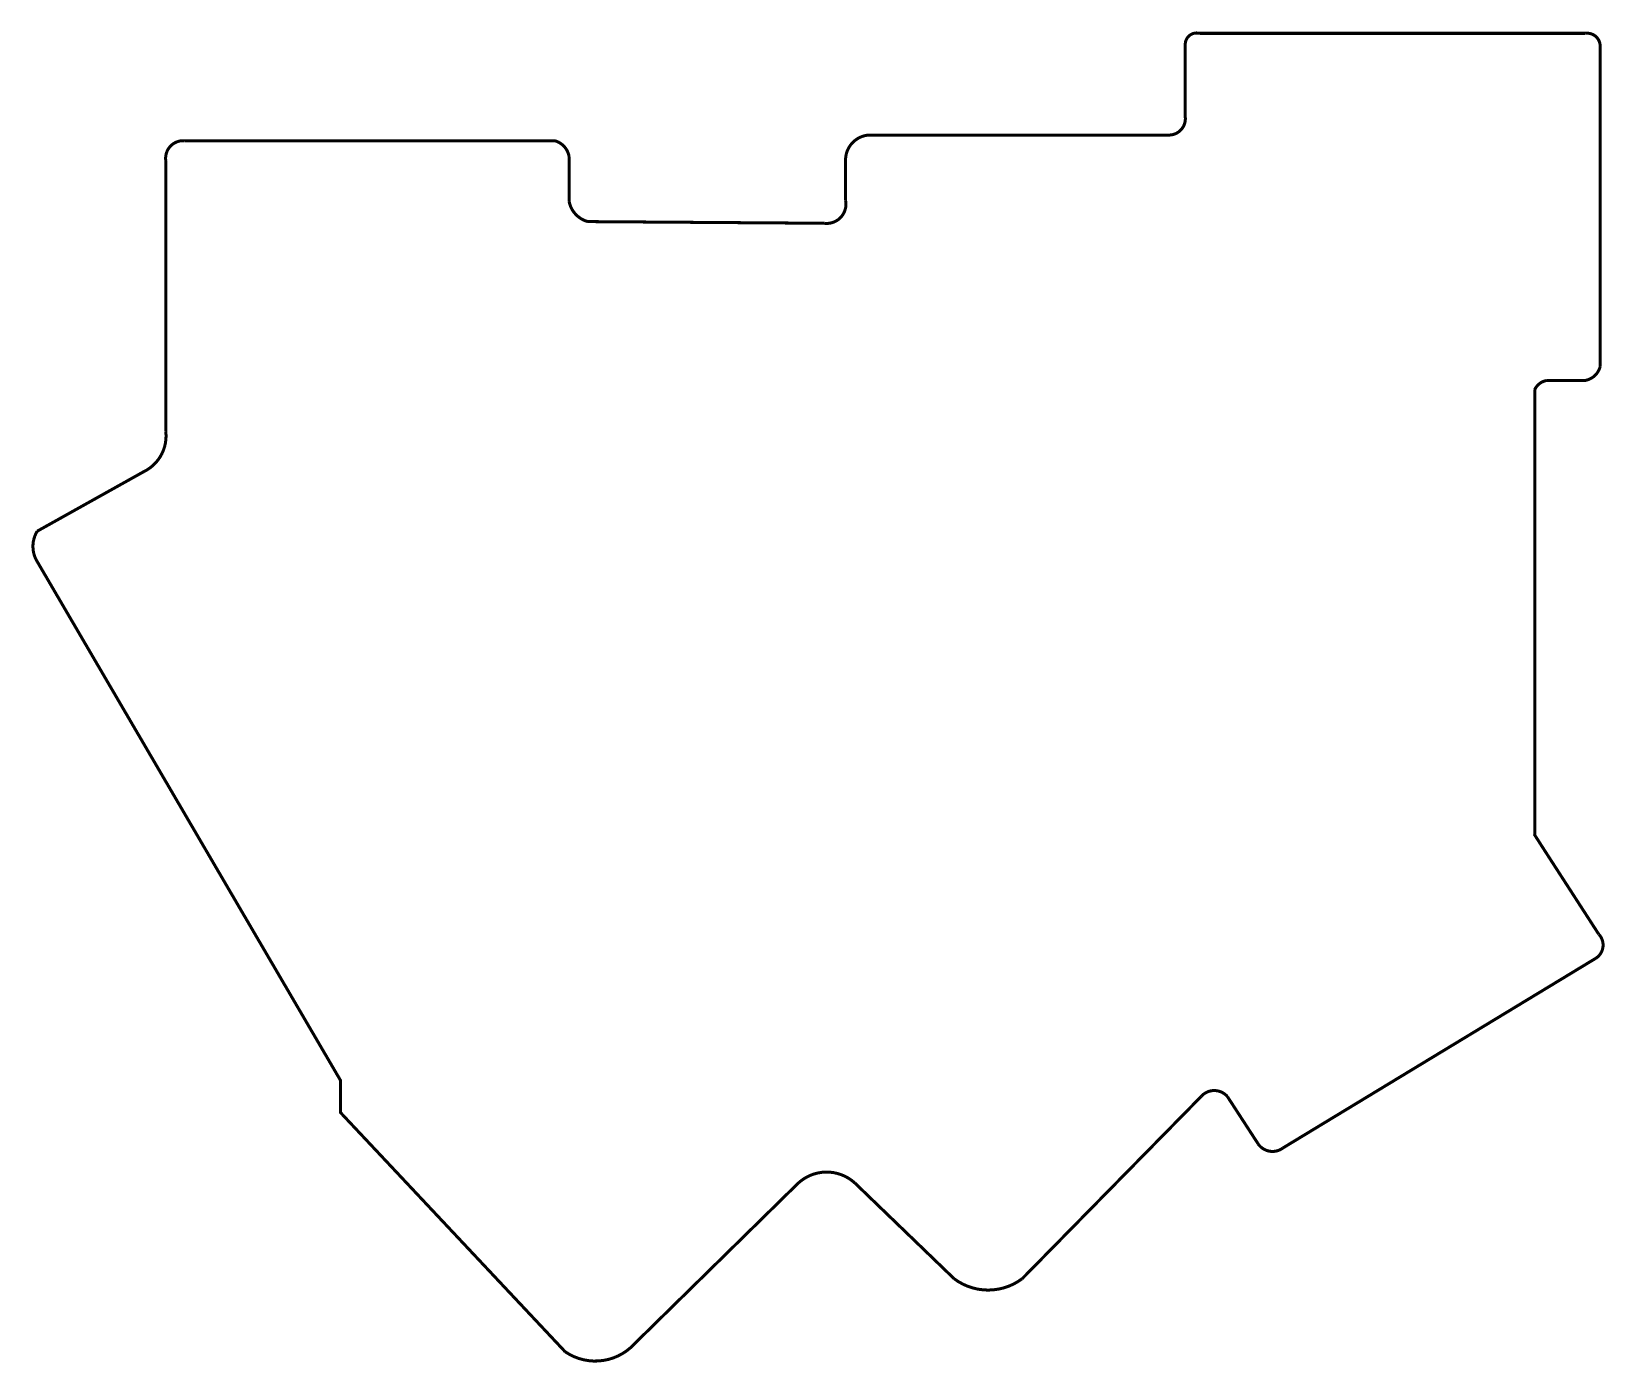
# Model space of a CAD drawing. Header units: millimetres. Extents: x -241 to 251, y -73 to 33.
# Drawn here: x -240.8 to -136.7, y -66.5 to 21.6 of the extents above.
import ezdxf

# ---------------------------------------------------------------- set-up
doc = ezdxf.new("R2010")
doc.units = ezdxf.units.MM
doc.header["$MEASUREMENT"] = 0
doc.layers.add('Board-Outline-Layer', color=7, linetype='Continuous', true_color=0xff00ff)

msp = doc.modelspace()

# ---------------------------------------------------------------- linework, layer by layer
at = {"layer": 'Board-Outline-Layer', "const_width": 0.2}
for points in [[(-163.54, 21.46, 0.504), (-164.47, 20.69)], [(-137.03, 20.54, 0.478), (-138, 21.46)], [(-164.47, 15.93, -0.467), (-165.63, 14.73)], [(-185.2, 14.73, 0.414), (-186.94, 13.16)], [(-230.64, 14.35, 0.49), (-231.9, 13.01)], [(-205.23, 13.32, 0.288), (-206.17, 14.35)], [(-205.23, 10.36, 0.291), (-203.99, 9)], [(-186.94, 10.4, -0.515), (-188.36, 8.89)], [(-137.03, -0.6, -0.3), (-138.06, -1.52)], [(-140.59, -1.52, 0.241), (-141.35, -2.11)], [(-231.9, -4.91, -0.318), (-233.38, -7.56)], [(-240.41, -11.49, 0.292), (-240.36, -13.58)], [(-137.13, -38.15, -0.491), (-137.36, -39.78)], [(-161.68, -48.91, 0.459), (-163.42, -48.9)], [(-158, -52.3, -0.417), (-159.63, -52.07)], [(-186.32, -54.63, 0.403), (-190.16, -54.72)], [(-175.26, -60.96, -0.334), (-179.76, -60.96)], [(-201.17, -65.53, -0.344), (-205.49, -65.79)]]:
    msp.add_lwpolyline(points, format="xyb", dxfattribs=at)
for points in [[(-138, 21.46), (-163.54, 21.46)], [(-164.47, 20.69), (-164.47, 15.93)], [(-137.03, -0.6), (-137.03, 20.61)], [(-165.63, 14.73), (-185.29, 14.73)], [(-206.17, 14.35), (-230.64, 14.35)], [(-231.9, 13.01), (-231.9, -4.91)], [(-205.23, 10.36), (-205.23, 13.32)], [(-186.94, 13.16), (-186.94, 10.4)], [(-188.36, 8.89), (-203.99, 9)], [(-141.35, -30.47), (-141.35, -2.11)], [(-138.06, -1.52), (-140.59, -1.52)], [(-233.38, -7.56), (-240.41, -11.49)], [(-205.49, -65.79), (-220.35, -49.96), (-220.35, -47.83), (-240.36, -13.58)], [(-140.83, -32.42), (-141.36, -31.59), (-141.35, -30.47)], [(-137.13, -38.15), (-140.83, -32.42)], [(-158, -52.3), (-137.36, -39.78)], [(-175.26, -60.96), (-163.42, -48.9)], [(-159.63, -52.07), (-161.68, -48.91)], [(-190.16, -54.72), (-201.17, -65.53)], [(-186.32, -54.63), (-179.76, -60.96)]]:
    msp.add_lwpolyline(points, dxfattribs=at)

doc.saveas('drawing.dxf')
